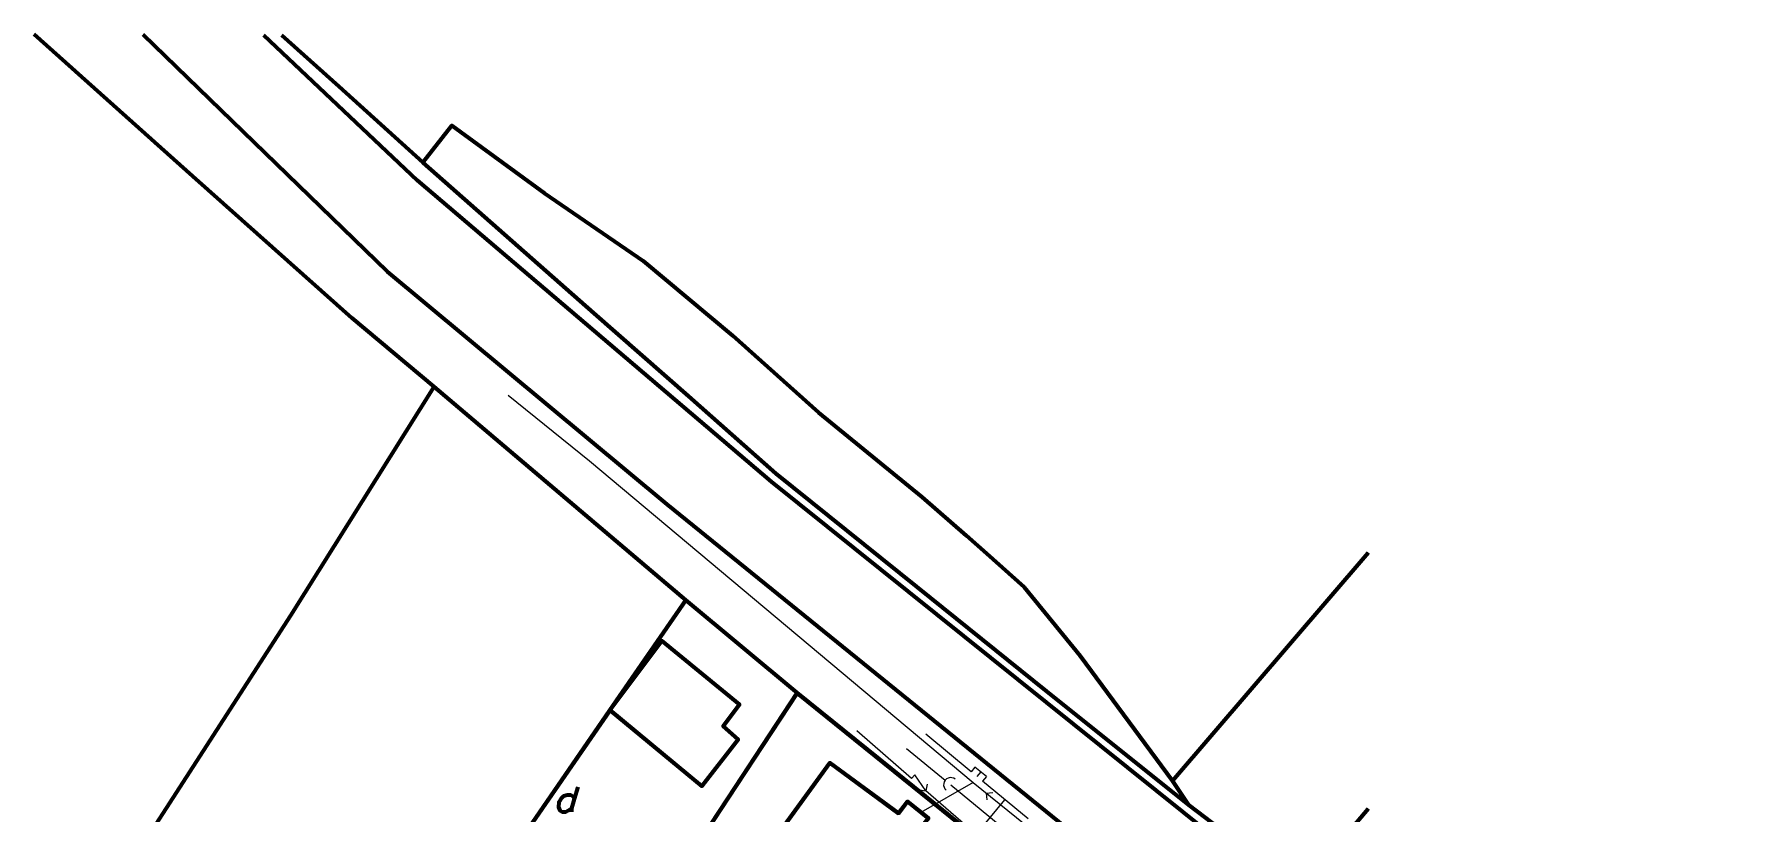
# Model space of a CAD drawing. Header units: millimetres. Extents: x 462666 to 1244237, y 2328025 to 3795663.
# Drawn here: x 975218 to 1152554, y 2472125 to 2553342 of the extents above; entities that cross this region are included whole.
import ezdxf

# ---------------------------------------------------------------- set-up
doc = ezdxf.new("R2010")
doc.units = ezdxf.units.MM
doc.layers.add('P', color=250, linetype='Continuous', lineweight=100)
for name, color, linetype in [('PLO_LIN', 6, 'Continuous'), ('SO10-PRIPOJKA-VODOVOD', 5, 'Continuous'), ('SO11-PRIPOJKA-SPLASK-KANAL', 25, 'Continuous'), ('SO13-PRIPOJKA-ELEKTRO-NN', 20, 'Continuous')]:
    doc.layers.add(name, color=color, linetype=linetype)

msp = doc.modelspace()

# ---------------------------------------------------------------- linework, layer by layer
at = {"layer": 'P', "color": 2, "linetype": 'Continuous'}
for p, q in [((1043908, 2468262.4), (1054723.1, 2484713.8)), ((1054723.1, 2484713.8), (1043908, 2468262.4)), ((1086533.6, 2459088.5), (1054723, 2484713.8)), ((1054723, 2484713.8), (1086533.6, 2459088.5)), ((1026807.9, 2470728.5), (1035233.4, 2482931.4)), ((1035233.4, 2482931.4), (1026807.9, 2470728.5)), ((1044808.9, 2475017.7), (1035233.4, 2482931.4)), ((1035233.4, 2482931.4), (1044808.9, 2475017.7)), ((1048590.1, 2479871.1), (1044808.9, 2475017.7)), ((1044808.9, 2475017.7), (1048590.1, 2479871.1)), ((1050345.5, 2466733.4), (1058134.8, 2477457.6)), ((1058134.8, 2477457.6), (1050345.5, 2466733.4)), ((1058134.8, 2477457.6), (1065277.6, 2472166.1)), ((1065277.6, 2472166.1), (1058134.8, 2477457.6)), ((1065277.6, 2472166.1), (1066227.7, 2473421.1)), ((1066227.7, 2473421.1), (1065277.6, 2472166.1)), ((1066227.7, 2473421.1), (1068405, 2471652)), ((1068405, 2471652), (1066227.7, 2473421.1))]:
    msp.add_line(p, q, dxfattribs=at)
at = {"layer": 'P', "color": 252, "linetype": 'Continuous'}
for points in [[(1161213.7, 2399389.8), (1138250.6, 2417422.6), (1104954.2, 2444285.6), (1097738.2, 2450066.2), (1086534.3, 2459101.6), (1054721.7, 2484730.1), (1043148, 2494381.2), (1016904.7, 2516599.5), (1008354.4, 2523744.2), (991758.4, 2538552.7), (975218.1, 2553342.3)], [(1001012.9, 2553236), (1006964.9, 2547870.1), (1015735.5, 2539961.4), (1033537.6, 2524273.2), (1043421.7, 2515615.4), (1052508.1, 2507593.8), (1067199.5, 2495789.5), (1080759.3, 2484864.7), (1095506.6, 2473060.2), (1107102.4, 2464265.2), (1119548.1, 2453977.7), (1128807.2, 2447202.3), (1136467.2, 2440787.1), (1150544.5, 2429004), (1161303.3, 2420342.6)], [(1043421.7, 2515615.4), (1033537.6, 2524273.2), (1015735.5, 2539961.4), (1018747.8, 2543820.1), (1028396.6, 2536782.5), (1038678.2, 2529742.3), (1048007.6, 2521961.6), (1056963.7, 2513940.4), (1067740.6, 2505148.8), (1072339.6, 2501128.4), (1074453.6, 2499258.6), (1078384.7, 2495743.4), (1084217.8, 2488591.3), (1093841.9, 2475561), (1095506.6, 2473060.2), (1080759.3, 2484864.7), (1067199.5, 2495789.5), (1052508.1, 2507593.8), (1043421.7, 2515615.4)], [(1006772.7, 2456061.7), (999607.4, 2460595.1), (986539.3, 2468893.8), (1001992.1, 2492801.3), (1016904.7, 2516599.5), (1043148, 2494381.2), (1035228.3, 2482930.7), (1026821.5, 2470719.1), (1016259.6, 2454905.9), (1013938.4, 2451658.5), (1006772.7, 2456061.7)], [(1114240.9, 2499332.9), (1093841.9, 2475561), (1084217.8, 2488591.3)], [(1093841.9, 2475561), (1114240.9, 2499332.9)], [(1026821.5, 2470719.1), (1035228.3, 2482930.7), (1043148, 2494381.2), (1054721.7, 2484730.1), (1043915.2, 2468285.1), (1040741, 2470289.5), (1039430, 2468303.6), (1036813.5, 2470175.5), (1034174, 2466445.5), (1040019.9, 2462420), (1039720.1, 2461937.3), (1026821.5, 2470719.1)], [(1035228.3, 2482930.7), (1044817.7, 2475018.6), (1048597.2, 2479879.2), (1047020.9, 2481262.9), (1048723.8, 2483507.8), (1040636.7, 2490148.2), (1035228.3, 2482930.7)], [(1040636.7, 2490148.2), (1048723.8, 2483507.8), (1047020.9, 2481262.9), (1048597.2, 2479879.2), (1044817.7, 2475018.6), (1035228.3, 2482930.7), (1040636.7, 2490148.2)], [(1060772.3, 2422003.9), (1050618.4, 2428410.8), (1040223.1, 2434949), (1032796.2, 2439222.9), (1026503.1, 2443120), (1028768.9, 2446479.3), (1039720.1, 2461937.3), (1040019.9, 2462420), (1043915.2, 2468285.1), (1054721.7, 2484730.1), (1086534.3, 2459101.6), (1060772.3, 2422003.9)], [(1053083.4, 2448500.8), (1060813, 2458965.6), (1068655.2, 2469672), (1067467.8, 2470551.6), (1068403, 2471683), (1066232.6, 2473422.8), (1065278.4, 2472198.4), (1058134.8, 2477457.6), (1050348.4, 2466751), (1042674.7, 2456304.5), (1034401.8, 2444967.2), (1044736.2, 2437182.3), (1053083.4, 2448500.8)], [(1050348.4, 2466751), (1058134.8, 2477457.6), (1065278.4, 2472198.4), (1066232.6, 2473422.8), (1068403, 2471683), (1067467.8, 2470551.6), (1068655.2, 2469672), (1060813, 2458965.6), (1050348.4, 2466751)], [(1031257.7, 2472338.6), (1031259.2, 2472710.9), (1031523.9, 2473714.8), (1031394.6, 2473957.3), (1031134.6, 2474088.6), (1030762.4, 2474090.1), (1030389.6, 2473961.4), (1030128.1, 2473720.5), (1029884.6, 2473349.3), (1029882.5, 2472846.8), (1030011.3, 2472474.1), (1030252.7, 2472342.8), (1030643.5, 2472341.2), (1030886, 2472470.5), (1031259.2, 2472710.9)], [(1031523.9, 2473714.8), (1031901.3, 2474960.2)], [(1114240.9, 2472646.6), (1107102.4, 2464265.2), (1095506.6, 2473060.2), (1093841.9, 2475561)], [(1127514.9, 2463180.2), (1120669.9, 2455220), (1107102.4, 2464265.2), (1114240.9, 2472646.6)]]:
    msp.add_lwpolyline(points, dxfattribs=at)
at = {"layer": 'P', "color": 1, "linetype": 'Continuous'}
for points in [[(986570.8, 2553295.5), (1012003.6, 2528605.3), (1041142, 2504383.7), (1140529.4, 2423927.2), (1203526, 2373696.4), (1221769.1, 2361133), (1244188.4, 2345835.3)], [(1244230.4, 2356034.1), (1228975.6, 2366612.3), (1205187.9, 2384056), (1183518.3, 2400634.8), (1150224, 2428000.3), (1094945.2, 2472318.1), (1052057.8, 2506720.9), (1015169.4, 2538084), (999170.4, 2553243.6)]]:
    msp.add_lwpolyline(points, dxfattribs=at)
at = {"layer": 'PLO_LIN', "color": 6, "linetype": 'Continuous', "ltscale": 250}
for points in [[(1072862.4, 2476516.5), (1068125.1, 2480447.5)], [(1078786.8, 2471600.4), (1074049.4, 2475531.4)], [(1071717.6, 2467977.4), (1076380.7, 2473596.9)]]:
    msp.add_lwpolyline(points, dxfattribs=at)
at = {"layer": 'PLO_LIN', "color": 6}
for points in [[(1073263.7, 2477000.1), (1072862.4, 2476516.5)], [(1074450.8, 2476015.1), (1073263.7, 2477000.1)], [(1073857.3, 2476507.6), (1073455.9, 2476024)], [(1074450.8, 2476015.1), (1074049.4, 2475531.4)]]:
    msp.add_lwpolyline(points, dxfattribs=at)
at = {"layer": 'SO10-PRIPOJKA-VODOVOD'}
for q in [(1075114.7, 2474371.1), (1074489.8, 2473599.7)]:
    msp.add_line((1074416.5, 2474297.8), q, dxfattribs=at)
for points in [[(1024607.9, 2515739.7), (1033083, 2508913.1), (1073057.8, 2475392.8), (1093275.6, 2459100.3), (1103790, 2450021.3), (1149964, 2412619.3)], [(1073057.8, 2475392.8), (1067621.5, 2472288.6)]]:
    msp.add_lwpolyline(points, dxfattribs=at)
at = {"layer": 'SO11-PRIPOJKA-SPLASK-KANAL', "flags": 128}
for points in [[(1066137.6, 2478948), (1070161.7, 2475635.5)], [(1070736.6, 2475162.3), (1077060.2, 2469957)]]:
    msp.add_lwpolyline(points, dxfattribs=at)
at = {"layer": 'SO11-PRIPOJKA-SPLASK-KANAL'}
msp.add_arc((1070736.6, 2475162.3), 744.6, 50.539848, 230.539848, dxfattribs=at)
at = {"layer": 'SO13-PRIPOJKA-ELEKTRO-NN'}
for p, q in [((1066652.7, 2475827), (1066977.8, 2476202.1)), ((1068153, 2474526.4), (1066977.8, 2476202.1)), ((1067461.5, 2474647.8), (1068153, 2474526.4)), ((1068274.4, 2475217.9), (1068153, 2474526.4))]:
    msp.add_line(p, q, dxfattribs=at)
at = {"layer": 'SO13-PRIPOJKA-ELEKTRO-NN', "flags": 128}
for points in [[(1066652.7, 2475827), (1060945.9, 2480774.3)], [(1073859.8, 2469579.2), (1068153, 2474526.4)]]:
    msp.add_lwpolyline(points, dxfattribs=at)

doc.saveas('drawing.dxf')
